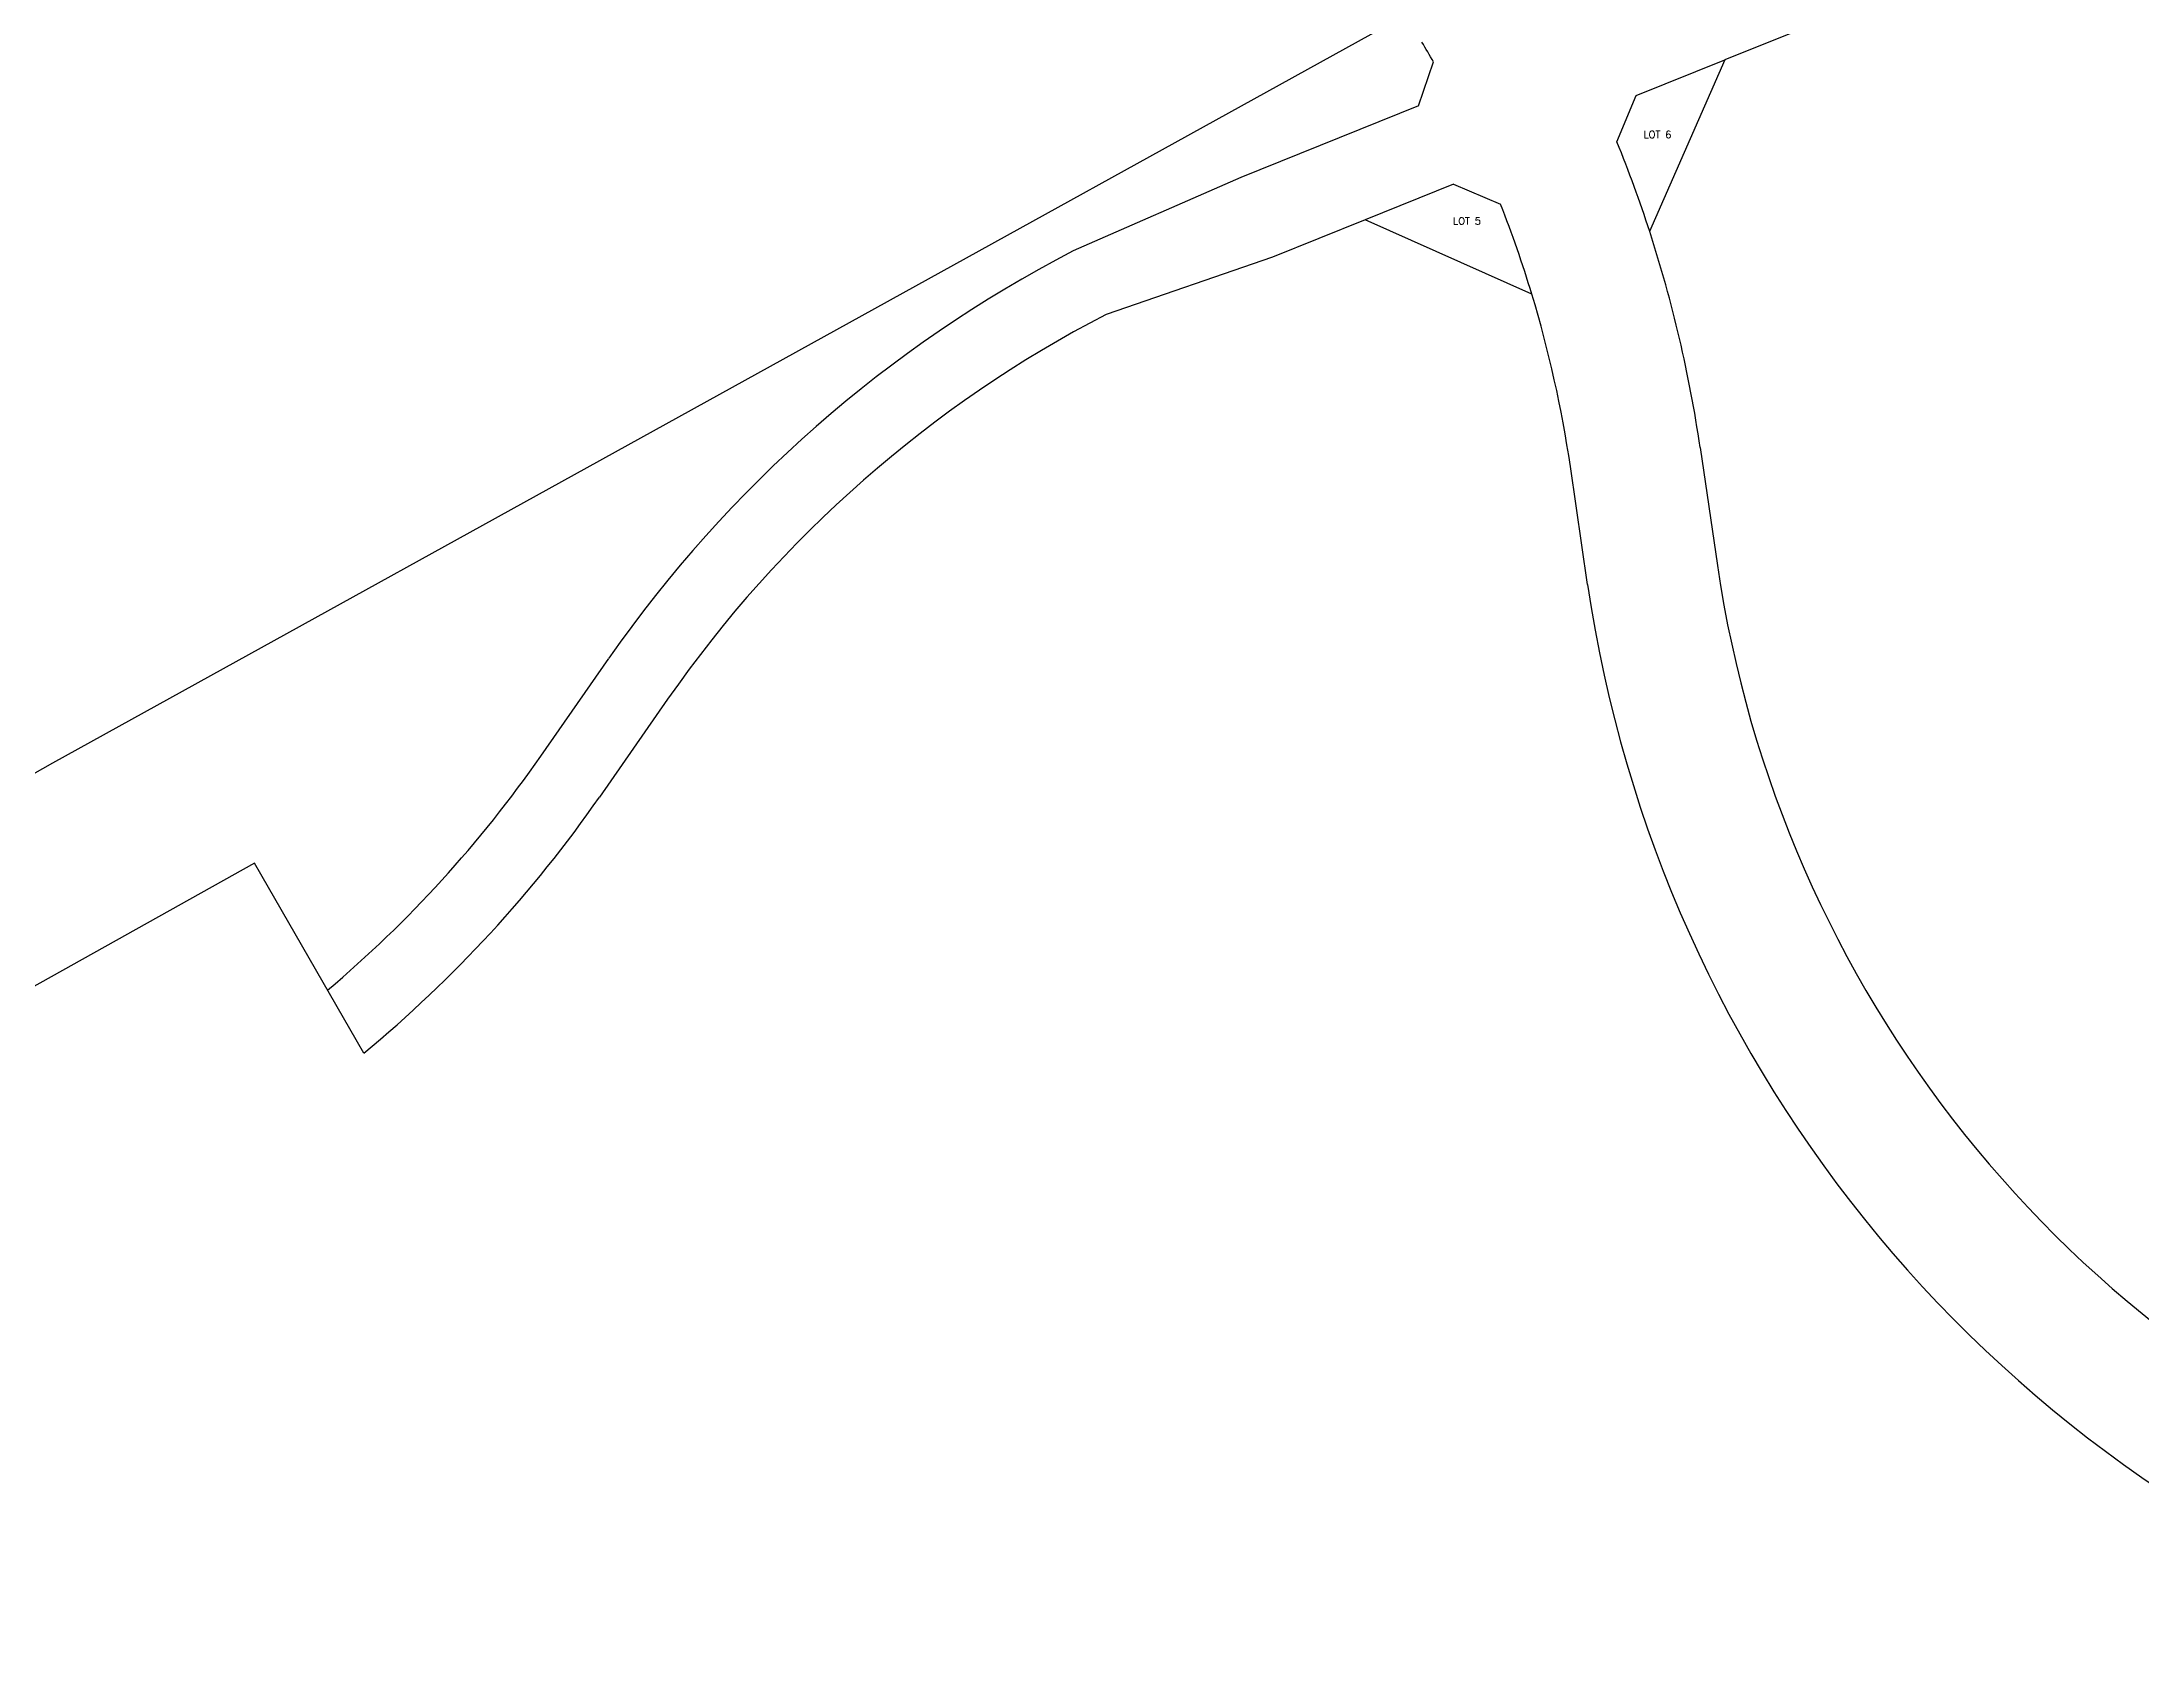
# Model space of a CAD drawing. Header units: feet. Extents: x 23 to 2149517, y -26 to 355304.
# Drawn here: x 2136283 to 2138044, y 334454 to 335795 of the extents above; entities that cross this region are included whole.
import ezdxf

# ---------------------------------------------------------------- set-up
doc = ezdxf.new("R2010")
doc.units = ezdxf.units.FT
doc.header["$MEASUREMENT"] = 0
for name, color, linetype in [('A-EC-CURLEX-MATTING', 6, 'Continuous'), ('xhpc023-pt$0$xHPC007pt_PHASE1-AMENDED PLT$0$V-ADJC-SUBD-E', 6, 'Continuous'), ('xhpc023-pt$0$xHPC007pt_PHASE1-AMENDED PLT$0$V-ADJC-SUBD-TEXT-E', 6, 'Continuous')]:
    doc.layers.add(name, color=color, linetype=linetype)
doc.styles.add('xhpc023-pt$0$xHPC007pt_PHASE1-AMENDED PLT$0$L60', font='simplex', dxfattribs={"height": 6})

# ---------------------------------------------------------------- blocks, each defined once
blk = doc.blocks.new('xhpc023-pt')
at = {"layer": 'xhpc023-pt$0$xHPC007pt_PHASE1-AMENDED PLT$0$V-ADJC-SUBD-E'}
for p, q in [((2138043.8, 335920.5), (2137694, 335779.9)), ((2138043.8, 335920.5), (2137694, 335779.9)), ((2136292.4, 335190.6), (2137474.9, 335844.4)), ((2137619.7, 335750.1), (2137694, 335779.9)), ((2137694, 335779.9), (2137631, 335636.1)), ((2137694, 335779.9), (2137631, 335636.1)), ((2137437.3, 335741.4), (2137449.9, 335778.3)), ((2137437.3, 335741.4), (2137449.9, 335778.3)), ((2137603.6, 335711.2), (2137619.7, 335750.1)), ((2137603.6, 335711.2), (2137619.7, 335750.1)), ((2137437.3, 335741.4), (2137288.2, 335681.5)), ((2137437.3, 335741.4), (2137288.2, 335681.5)), ((2137288.2, 335681.5), (2137147.8, 335619.8)), ((2137288.2, 335681.5), (2137147.8, 335619.8)), ((2137466.7, 335675.7), (2137392.5, 335645.8)), ((2137466.7, 335675.7), (2137392.5, 335645.8)), ((2137466.7, 335675.7), (2137506, 335659.1)), ((2137466.7, 335675.7), (2137506, 335659.1)), ((2137392.5, 335645.8), (2137315, 335614.7)), ((2137392.5, 335645.8), (2137315, 335614.7)), ((2137532.3, 335583.5), (2137392.5, 335645.8)), ((2137532.3, 335583.5), (2137392.5, 335645.8)), ((2137315, 335614.7), (2137175.5, 335566.5)), ((2137315, 335614.7), (2137175.5, 335566.5)), ((2137673.4, 335455), (2137687.9, 335356)), ((2137579, 335340.1), (2137564.6, 335439)), ((2136701.5, 335196.2), (2136758.6, 335278.2)), ((2136807.8, 335243.9), (2136750.7, 335161.9)), ((2135457.4, 334720.9), (2136292.4, 335190.6)), ((2136461.4, 335106.5), (2136147.1, 334931)), ((2136553, 334947.2), (2136461.4, 335106.5))]:
    blk.add_line(p, q, dxfattribs=at)
for centre, radius, start, end in [((2136582.9, 335289.9), 995, 29.3918, 30.5031), ((2136582.9, 335289.9), 995, 29.3918, 30.5031), ((2136580.1, 335294.8), 1105, 17.9882, 22.1386), ((2136580.1, 335294.8), 1105, 17.9882, 22.1386), ((2136580.1, 335294.8), 995, 16.865, 21.4748), ((2136580.1, 335294.8), 995, 16.865, 21.4748), ((2136580.1, 335294.8), 1105, 8.332, 17.9882), ((2137644.7, 334660.9), 1080, 117.3931, 145.1345), ((2136580.1, 335294.8), 995, 8.332, 16.865), ((2137644.7, 334660.9), 1020, 117.3931, 145.1345), ((2138672.4, 335500.2), 1105, 188.332, 251.1825), ((2138672.4, 335500.2), 995, 188.332, 248.9317), ((2135864.6, 335779.3), 1020, 310.1807, 325.1345), ((2135864.6, 335779.3), 1020, 310.1807, 325.1345), ((2135864.6, 335779.3), 1080, 309.6053, 325.1345)]:
    blk.add_arc(centre, radius, start, end, dxfattribs=at)
at = {"layer": 'xhpc023-pt$0$xHPC007pt_PHASE1-AMENDED PLT$0$V-ADJC-SUBD-TEXT-E', "char_height": 6, "width": 188.29, "attachment_point": 2, "style": 'xhpc023-pt$0$xHPC007pt_PHASE1-AMENDED PLT$0$L60'}
for s, insert in [('LOT 6', (2137637.6, 335720.4)), ('LOT 5', (2137477.9, 335647.9))]:
    blk.add_mtext(s, dxfattribs=dict(at, insert=insert))

msp = doc.modelspace()

# ---------------------------------------------------------------- block references
at = {"layer": 'A-EC-CURLEX-MATTING'}
msp.add_blockref('xhpc023-pt', (0, 0), dxfattribs=at)

doc.saveas('drawing.dxf')
